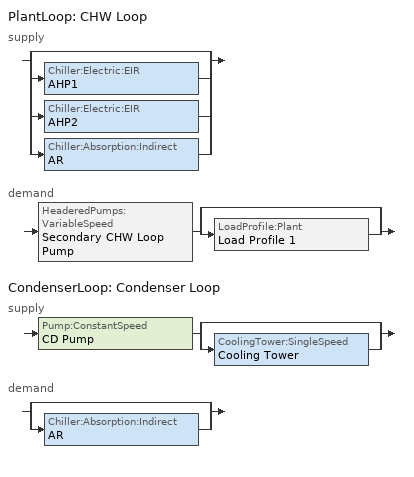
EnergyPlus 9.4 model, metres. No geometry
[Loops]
PlantLoop 'CHW Loop'
 supply: split
  | bypass
  | Chiller:Electric:EIR 'AHP1'
  | Chiller:Electric:EIR 'AHP2'
  | Chiller:Absorption:Indirect 'AR'
 demand: HeaderedPumps:VariableSpeed 'Secondary CHW Loop Pump' > split
  | bypass
  | LoadProfile:Plant 'Load Profile 1'
CondenserLoop 'Condenser Loop'
 supply: Pump:ConstantSpeed 'CD Pump' > split
  | bypass
  | CoolingTower:SingleSpeed 'Cooling Tower'
 demand: split
  | bypass
  | Chiller:Absorption:Indirect 'AR'
[Site:Location]
JSBC2O18 (O1-O1:31-12)  (01-01:31-12): Latitude {deg}=35.7; Longitude {deg}=139.8; Time Zone {hr}=9; Elevation {m}=0
[Building]
Building: North Axis {deg}=0; Terrain=Suburbs; Loads Convergence Tolerance Value {W}=.04; Temperature Convergence Tolerance Value {deltaC}=.4; Solar Distribution=FullExterior; Maximum Number of Warmup Days=25; Minimum Number of Warmup Days=6
[PlantLoop]
CHW Loop: Fluid Type=Water; Plant Equipment Operation Scheme=CHW Loop Operation; Maximum Loop Temperature {C}=80; Minimum Loop Temperature {C}=0; Maximum Loop Flow Rate {m3/s}=0.05385; Minimum Loop Flow Rate {m3/s}=0; Plant Loop Volume {m3}=autocalculate; Load Distribution Scheme=SequentialUniformPLR; Plant Loop Demand Calculation Scheme=SingleSetpoint; Common Pipe Simulation=None; Pressure Simulation Type=None
[PlantEquipmentOperationSchemes]
CHW Loop Operation: Control Scheme 1=CHW Loop Scheme 1; Control Scheme 1 Schedule=On 24/7
[PlantEquipmentOperation:CoolingLoad]
CHW Loop Scheme 1: 0, 270000, CHW Loop Scheme 1 Range 1 Equipment List, 270000, 540000, CHW Loop Scheme 1 Range 2 Equipment List, 540000, 1500000, CHW Loop Scheme 1 Range 3 Equipment List
Condenser Loop Scheme 1: 0, 1e+15, Condenser Loop Scheme 1 Range 1 Equipment List
[PlantEquipmentList]
CHW Loop Scheme 1 Range 1 Equipment List: AHP1
CHW Loop Scheme 1 Range 2 Equipment List: AHP1, AHP2
CHW Loop Scheme 1 Range 3 Equipment List: AHP1, AHP2, AR
[HeaderedPumps:VariableSpeed]
Secondary CHW Loop Pump: Total Design Flow Rate {m3/s}=0.05385; Number of Pumps in Bank=1; Flow Sequencing Control Scheme=SEQUENTIAL; Design Pump Head {Pa}=317000; Design Power Consumption {W}=28149; Motor Efficiency=0.883; Fraction of Motor Inefficiencies to Fluid Stream=0; Coefficient 1 of the Part Load Performance Curve=0.125403; Coefficient 2 of the Part Load Performance Curve=0.874597; Coefficient 3 of the Part Load Performance Curve=0; Coefficient 4 of the Part Load Performance Curve=0; Minimum Flow Rate {m3/s}=0; Pump Control Type=Intermittent
[LoadProfile:Plant]
Load Profile 1: Load Schedule=Load Profile 1 Load Schedule; Peak Flow Rate {m3/s}=0.05385; Flow Rate Fraction Schedule=Load Profile 1 Flow Frac Schedule
[Chiller:Electric:EIR] Reference Capacity {W}=300000; Reference COP {W/W}=3.012; Reference Leaving Chilled Water Temperature {C}=7; Reference Entering Condenser Fluid Temperature {C}=35; Reference Chilled Water Flow Rate {m3/s}=0.014333; Reference Condenser Fluid Flow Rate {m3/s}=autosize; Cooling Capacity Function of Temperature Curve=Air cooled CentCapFT; Electric Input to Cooling Output Ratio Function of Temperature Curve=Air cooled CentEIRFT; Electric Input to Cooling Output Ratio Function of Part Load Ratio Curve=Air cooled CentEIRFPLR; Minimum Part Load Ratio=0.08; Maximum Part Load Ratio=1.1; Optimum Part Load Ratio=1; Minimum Unloading Ratio=0.25; Condenser Type=AirCooled; Condenser Fan Power Ratio {W/W}=0.000001; Fraction of Compressor Electric Consumption Rejected by Condenser=1; Leaving Chilled Water Lower Temperature Limit {C}=7; Chiller Flow Mode=NotModulated; Design Heat Recovery Water Flow Rate {m3/s}=0; Sizing Factor=1; Basin Heater Capacity {W/K}=0; Basin Heater Setpoint Temperature {C}=2; Basin Heater Operating Schedule=On 24/7; Condenser Heat Recovery Relative Capacity Fraction=1
AHP1; AHP2
[Chiller:Absorption:Indirect]
Chiller=AR; Nominal Capacity {W}=527000; Nominal Pumping Power {W}=5100; Minimum Part Load Ratio=0.25; Maximum Part Load Ratio=1.1; Optimum Part Load Ratio=0.5; Design Condenser Inlet Temperature {C}=32; Temp Lower Limit Condenser Inlet {C}=22; Chilled Water Outlet Temperature Lower Limit {C}=7; Design Chilled Water Flow Rate {m3/s}=0.0252; Design Condenser Water Flow Rate {m3/s}=0.041667; Chiller Flow Mode=NotModulated; Generator Heat Input function of part-load ratio curve=AR_PLR_curve; Pump Electric Input function of part-load ratio curve=linear_curve; Capacity Correction function of condenser temperature curve=constant_curve; Capacity Correction function of evaporator temperature curve=constant_curve; Generator Heat Input Correction function of condenser temperature curve=AR_Tc_curve; Generator Heat Input Correction function of evaporator temperature curve=AR_Te_curve; Generator Heat Source Type=Steam
[CondenserLoop]
Condenser Loop: Fluid Type=Water; Condenser Equipment Operation Scheme=Condenser Loop Operation; Maximum Loop Temperature {C}=50; Minimum Loop Temperature {C}=5; Maximum Loop Flow Rate {m3/s}=0.041667; Minimum Loop Flow Rate {m3/s}=0; Condenser Loop Volume {m3}=autocalculate; Load Distribution Scheme=SequentialLoad; Pressure Simulation Type=None
[CondenserEquipmentOperationSchemes]
Condenser Loop Operation: Control Scheme 1=Condenser Loop Scheme 1; Control Scheme 1 Schedule=On 24/7
[CondenserEquipmentList]
Condenser Loop Scheme 1 Range 1 Equipment List: Cooling Tower
[Pump:ConstantSpeed]
CD Pump: Design Flow Rate {m3/s}=0.041667; Design Pump Head {Pa}=245000; Design Power Consumption {W}=18500; Motor Efficiency=0.9; Fraction of Motor Inefficiencies to Fluid Stream=0; Pump Control Type=Intermittent
[CoolingTower:SingleSpeed]
Cooling Tower: Design Air Flow Rate {m3/s}=29.717; Design Fan Power {W}=7500; Free Convection Regime Air Flow Rate {m3/s}=autocalculate; Free Convection Regime Air Flow Rate Sizing Factor=0.1; Free Convection U-Factor Times Area Value Sizing Factor=0.1; Performance Input Method=NominalCapacity; Heat Rejection Capacity and Nominal Capacity Sizing Ratio=1.25; Nominal Capacity {W}=872100; Free Convection Capacity {W}=10000; Free Convection Nominal Capacity Sizing Factor=0.1; Design Inlet Air Dry-Bulb Temperature {C}=35; Design Inlet Air Wet-Bulb Temperature {C}=27; Design Approach Temperature {deltaC}=5; Design Range Temperature {deltaC}=5; Basin Heater Capacity {W/K}=0; Basin Heater Setpoint Temperature {C}=2; Basin Heater Operating Schedule=On 24/7; Evaporation Loss Mode=SaturatedExit; Evaporation Loss Factor {percent/K}=0.2; Drift Loss Percent {percent}=0; Blowdown Calculation Mode=ConcentrationRatio; Blowdown Concentration Ratio=3; Blowdown Makeup Water Usage Schedule=On 24/7; Capacity Control=FanCycling; Cell Control=MinimalCell; Cell Minimum  Water Flow Rate Fraction=0.33; Cell Maximum Water Flow Rate Fraction=2.5; Sizing Factor=1
[AvailabilityManager:Scheduled] Schedule=HVAC schedule
CHW Loop Availability; Condenser Loop Availability
[SetpointManager:Scheduled] Control Variable=Temperature
Name | Schedule | Setpoint Node or NodeList
CHW Loop Demand Side Setpoint Manager | Chilled water flow set point temperature: Always 7 C | CHW Loop Demand Side Setpoint Manager Node List
CHW Loop Supply Side Setpoint Manager | Chilled water flow set point temperature: Always 7 C | CHW Loop Supply Side Setpoint Manager Node List
Condenser Loop Setpoint Manager | Condenser flow set point temperature: Always 29.0 C | Condenser Loop Setpoint Manager Node List
[Schedule:Compact]
On 24/7; HVAC schedule: Through: 12/31, For: AllDays, Until: 24:00, 1
Chilled water flow set point temperature: Always 7 C: Through: 1/6, For: AllDays, Until: 24:00, 7, Through: 1/7, For: AllDays, Until: 24:00, 9, Through: 12/31, For: AllDays, Until: 24:00, 7
Condenser flow set point temperature: Always 29.0 C: Through: 1/1, For: AllDays, Until: 24:00, 32, Through: 1/2, For: AllDays, Until: 24:00, 25, Through: 12/31, For: AllDays, Until: 24:00, 29
Load Profile 1 Load Schedule: THROUGH: 1/2, FOR: AllDays, UNTIL: 24:00, -1127000, THROUGH: 12/31, FOR: AllDays, UNTIL: 24:00, -338100
Load Profile 1 Flow Frac Schedule: THROUGH: 1/2, FOR: AllDays, UNTIL: 24:00, 1, THROUGH: 1/3, FOR: AllDays, UNTIL: 24:00, 0.3, THROUGH: 1/4, FOR: AllDays, UNTIL: 24:00, 0.15, THROUGH: 1/5, FOR: AllDays, UNTIL: 24:00, 0.5, THROUGH: 12/31, FOR: AllDays, UNTIL: 24:00, 0.3
[Schedule:Day:Hourly]
0: 0, 0, 0, 0, 0, 0, 0, 0, 0, 0, 0, 0, 0, 0, 0, 0, 0, 0, 0, 0, 0, 0, 0, 0
[Curve:Cubic]
Name | Coefficient1 Constant | Coefficient2 x | Coefficient3 x**2 | Coefficient4 x**3 | Minimum Value of x | Maximum Value of x | Input Unit Type for X | Output Unit Type
AR_PLR_curve | 0.0418 | 0.5832 | 0.1965 | -0.0534 | 0.25 | 1
AR_Te_curve | 1.10997 | -0.0157099 | 0 | 0 | 5 | 9 | Temperature | Dimensionless
AR_Tc_curve | 0.8078 | -0.00511474 | 0.00034478 | 0 | 20 | 35 | Temperature | Dimensionless
[Curve:Biquadratic] Minimum Value of x=5; Maximum Value of x=9; Minimum Value of y=-5; Maximum Value of y=40
Name | Coefficient1 Constant | Coefficient2 x | Coefficient3 x**2 | Coefficient4 y | Coefficient5 y**2 | Coefficient6 x*y
Air cooled CentCapFT | 0.887093 | 0.0580818 | -0.00191627 | -0.00178852 | -0.000192265 | 0.000414125
Air cooled CentEIRFT | 0.66068 | -0.0324868 | 0.00193552 | 0.00364077 | 0.000459888 | -0.000851948
[Curve:Quadratic] Minimum Value of x=0
Name | Coefficient1 Constant | Coefficient2 x | Coefficient3 x**2 | Maximum Value of x
Air cooled CentEIRFPLR | 0.0299583 | 0.332312 | 0.633324 | 1
constant_curve | 1 | 0 | 0 | 100
linear_curve | 0 | 1 | 0 | 100
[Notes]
Hourly weather file: C:\ProgramData\DesignBuilder\Weather Data\Tokyo.epw
off heating day
off cooling day
used in seasonal schedules
